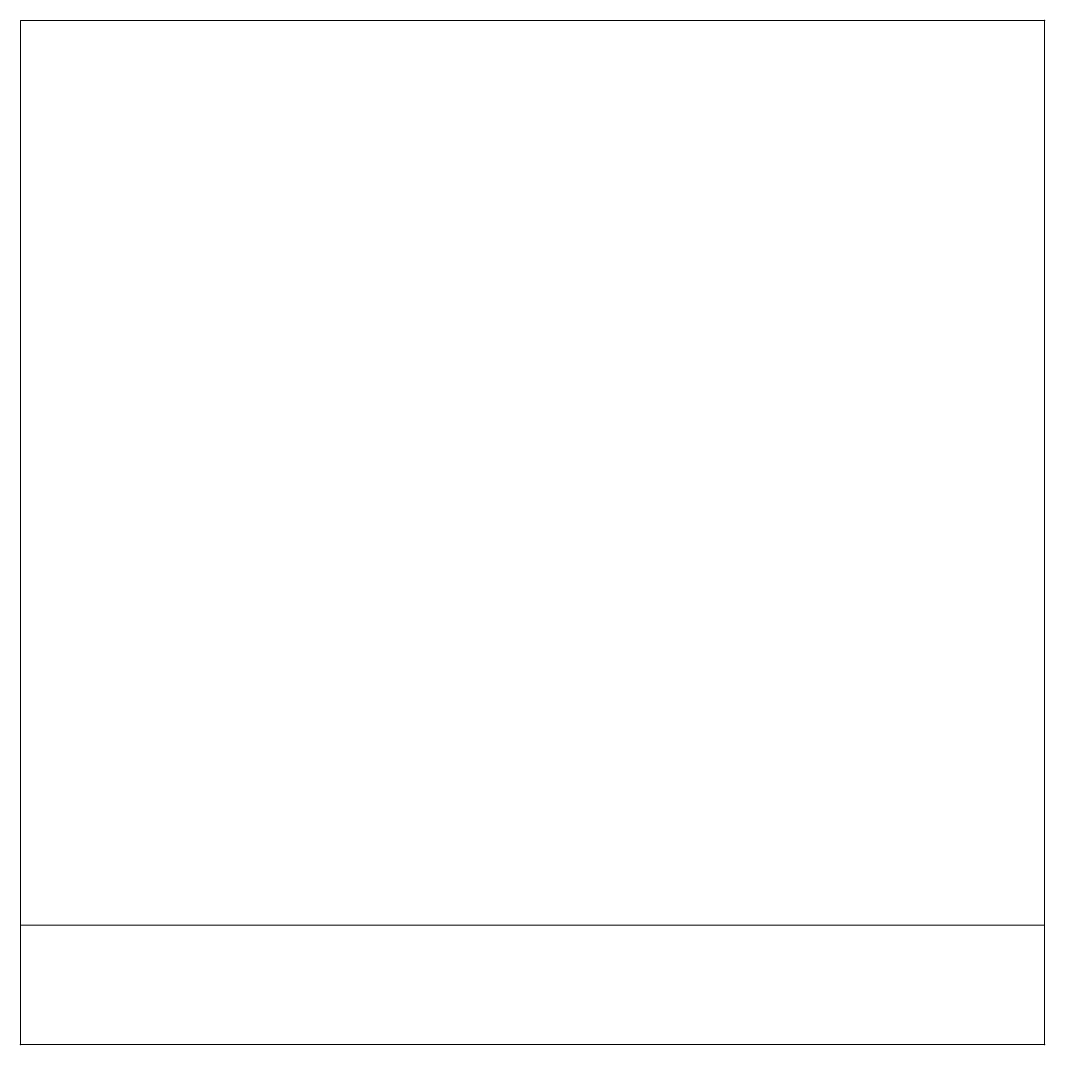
# Model space of a CAD drawing. Header units: millimetres. Extents: x 0 to 600, y -600 to 0.
import ezdxf

# ---------------------------------------------------------------- set-up
doc = ezdxf.new("R2010")
doc.units = ezdxf.units.MM
doc.header["$MEASUREMENT"] = 0

# ---------------------------------------------------------------- blocks, each defined once
blk = doc.blocks.new('BÄNKSKÅP_UTAN_FRONT_600x600_M_G')
at = {"color": 8, "lineweight": 13}
blk.add_line((600, 0), (0, 0), dxfattribs=at)
for p in [(600, 0), (0, -600), (600, -600)]:
    blk.add_point(p, dxfattribs=at)
for points in [[(0, 0, 900), (0, 0, 150), (0, -600, 150), (0, -600, 900)], [(600, 0, 150), (0, 0, 150), (0, 0, 900), (600, 0, 900)], [(0, 0, 150), (0, 0), (0, -530), (0, -530, 150)], [(600, 0), (0, 0), (0, 0, 150), (600, 0, 150)], [(0, -530), (0, 0), (600, 0), (600, -530)], [(0, -600, 150), (0, 0, 150), (600, 0, 150), (600, -600, 150)], [(0, -600, 900), (600, -600, 900), (600, 0, 900), (0, 0, 900)], [(600, -600, 150), (600, 0, 150), (600, 0, 900), (600, -600, 900)], [(600, -530), (600, 0), (600, 0, 150), (600, -530, 150)], [(0, -530), (600, -530), (600, -530, 150), (0, -530, 150)], [(0, -600, 150), (600, -600, 150), (600, -600, 900), (0, -600, 900)]]:
    blk.add_3dface(points, dxfattribs=at)

msp = doc.modelspace()

# ---------------------------------------------------------------- block references
msp.add_blockref('BÄNKSKÅP_UTAN_FRONT_600x600_M_G', (0, 0))

doc.saveas('drawing.dxf')
